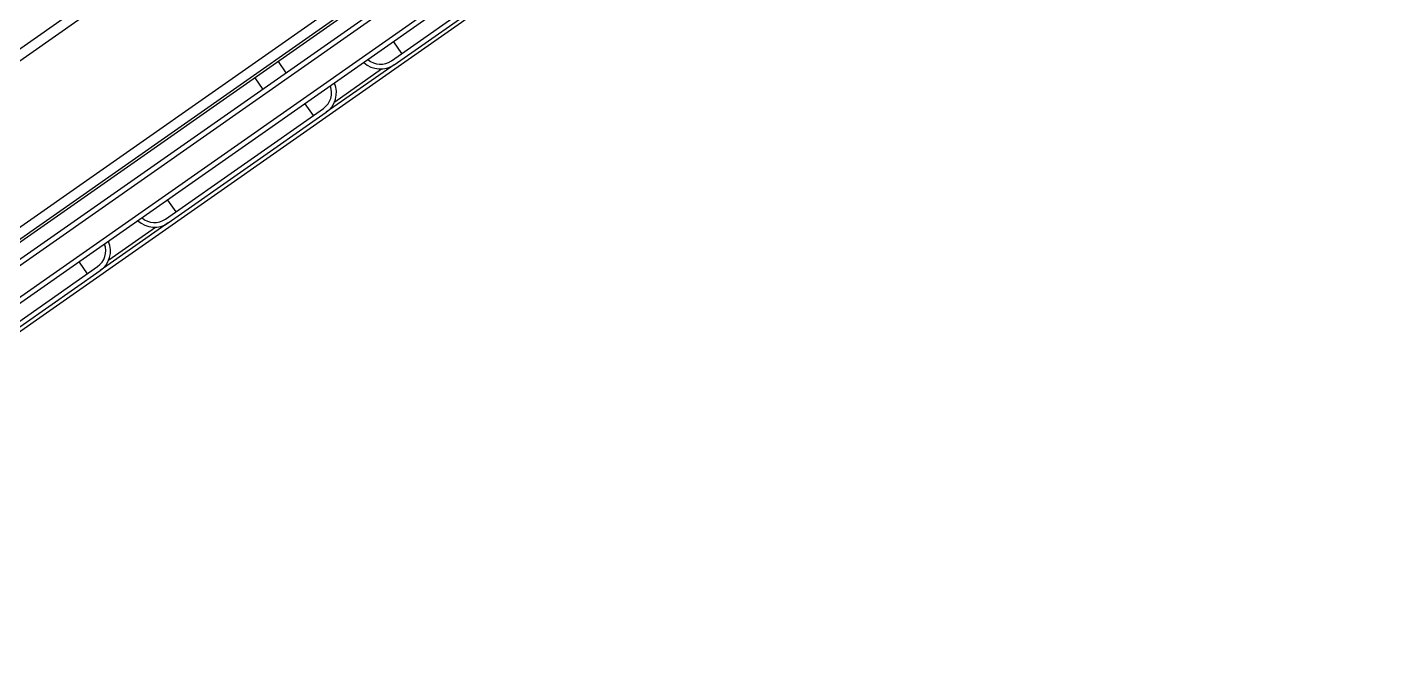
# Model space of a CAD drawing. Header units: millimetres. Extents: x 152904052 to 153933663, y 538271515 to 539240469.
# Drawn here: x 153467231 to 153467797, y 538579478 to 538579745 of the extents above; entities that cross this region are included whole.
import ezdxf

# ---------------------------------------------------------------- set-up
doc = ezdxf.new("R2010")
doc.units = ezdxf.units.MM
doc.layers.add('POWR', color=5, linetype='Continuous')

msp = doc.modelspace()

# ---------------------------------------------------------------- linework, layer by layer
at = {"layer": 'POWR', "color": 7}
for p, q in [((153465045.39, 538578202.63), (153467742.04, 538580090.84)), ((153466864.42, 538579481.34), (153467710.2, 538580073.55)), ((153465095.17, 538578168.15), (153467757.42, 538580032.27)), ((153467783.01, 538580034.08), (153466886.86, 538579406.59)), ((153467780.03, 538580034.55), (153466887.43, 538579409.55)), ((153465097.52, 538578164.79), (153467759.77, 538580028.91)), ((153467753.08, 538580022.77), (153466454.73, 538579113.65)), ((153467789.2, 538580025.23), (153466893.05, 538579397.74)), ((153467788.69, 538580022.31), (153466895.98, 538579397.22)), ((153467798.37, 538580017.37), (153466897.3, 538579386.43)), ((153467382.47, 538579730.55), (153467448.33, 538579776.66)), ((153467383.62, 538579728.91), (153467449.48, 538579775.02)), ((153467383.29, 538579738.44), (153467386.73, 538579733.53)), ((153467338.64, 538579725.49), (153467335.32, 538579730.24)), ((153467383.62, 538579728.91), (153467355.28, 538579709.06)), ((153467358.8, 538579713.48), (153467378.26, 538579727.11)), ((153467325.49, 538579723.36), (153467328.81, 538579718.61)), ((153467288.27, 538579664.58), (153467354.13, 538579710.7)), ((153467289.42, 538579662.95), (153467355.28, 538579709.06)), ((153467346.43, 538579712.63), (153467349.87, 538579707.72)), ((153467289.09, 538579672.48), (153467292.53, 538579667.57)), ((153467289.42, 538579662.95), (153467261.07, 538579643.1)), ((153467264.6, 538579647.52), (153467284.05, 538579661.14)), ((153467252.22, 538579646.67), (153467255.67, 538579641.76)), ((153467194.07, 538579598.62), (153467259.93, 538579644.74)), ((153467195.21, 538579596.98), (153467261.07, 538579643.1))]:
    msp.add_line(p, q, dxfattribs=at)
for centre, radius, start, end in [((153467377.88, 538579737.1), 8, 229.4775, 305), ((153467377.88, 538579737.1), 10, 226.537, 305), ((153467349.54, 538579717.25), 8, 305, 20.5225), ((153467349.54, 538579717.25), 10, 305, 23.463), ((153467283.68, 538579671.14), 10, 226.537, 305), ((153467283.68, 538579671.14), 8, 229.4775, 305), ((153467255.34, 538579651.29), 8, 305, 20.5225), ((153467255.34, 538579651.29), 10, 305, 23.463)]:
    msp.add_arc(centre, radius, start, end, dxfattribs=at)

doc.saveas('drawing.dxf')
